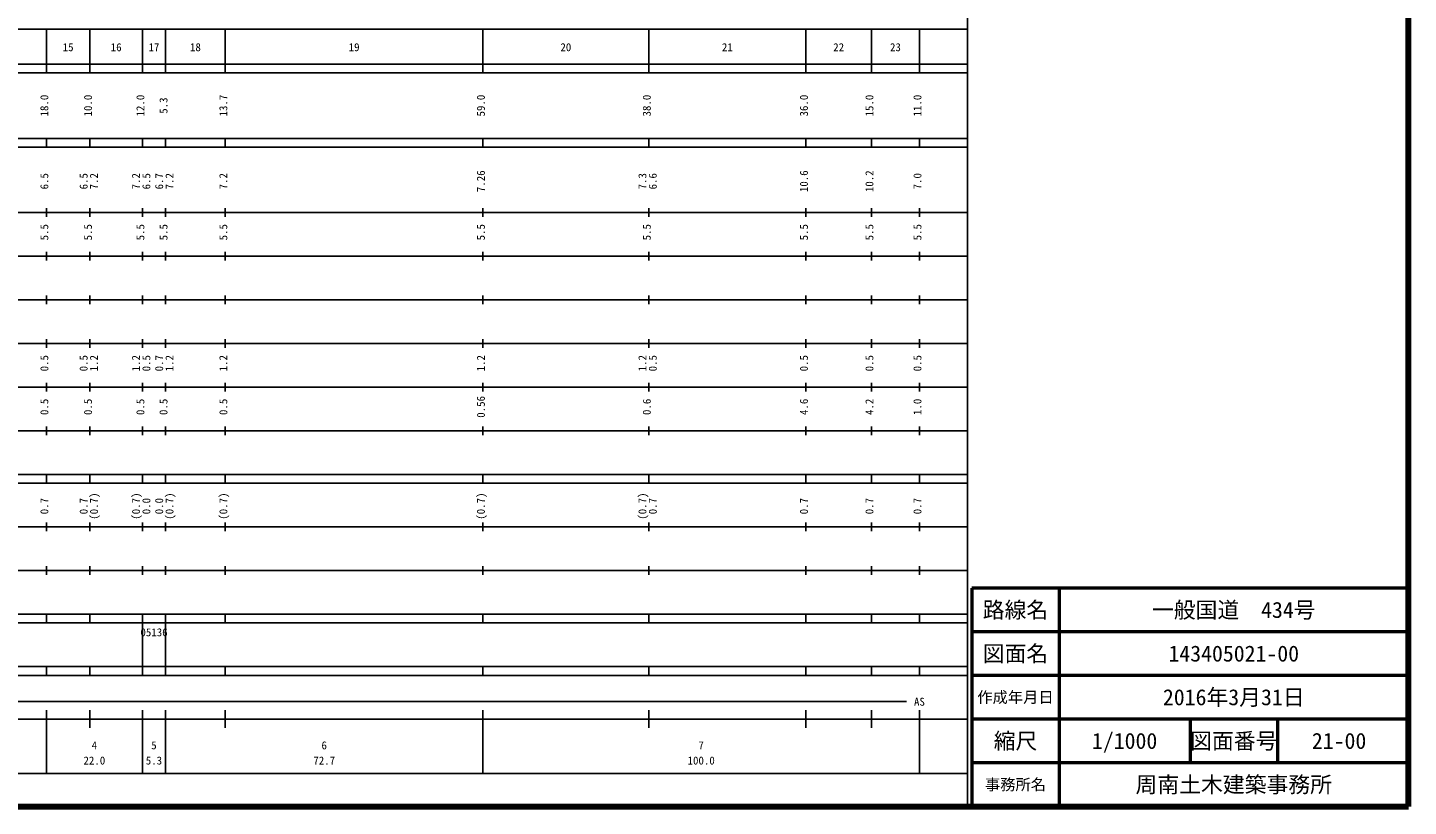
# Model space of a CAD drawing. Units: millimetres on the paper, enlarged 1000 times. Extents: x 40000 to 680000, y 20000 to 380000.
# Drawn here: x 363711 to 680000, y 20000 to 198357 of the extents above; entities that cross this region are included whole.
import ezdxf
from ezdxf.enums import TextEntityAlignment as Align

# ---------------------------------------------------------------- set-up
doc = ezdxf.new("R2010")
doc.units = ezdxf.units.MM
doc.header["$LTSCALE"] = 1000
for name, color, linetype, lineweight in [('M-TTL', 2, 'Continuous', 140), ('M-TTL-BAND', 7, 'Continuous', 25), ('M-TTL-FRAM', 2, 'Continuous', 50), ('M-TTL-LINE', 7, 'Continuous', 50)]:
    doc.layers.add(name, color=color, linetype=linetype, lineweight=lineweight)
doc.layers.add('M-TTL-TXT', color=7, linetype='Continuous')
doc.styles.add('ＭＳ ゴシック', font='')
doc.styles.get('ＭＳ ゴシック').set_extended_font_data('MS Gothic')

msp = doc.modelspace()

# ---------------------------------------------------------------- linework, layer by layer
at = {"layer": 'M-TTL'}
for p, q in [((680000, 20000), (680000, 380000)), ((40000, 20000), (680000, 20000))]:
    msp.add_line(p, q, dxfattribs=at)
at = {"layer": 'M-TTL-BAND'}
for p, q in [((579000, 20000), (579000, 370000)), ((68000, 198000), (579000, 198000)), ((368000, 188000), (368000, 198000)), ((378000, 188000), (378000, 198000)), ((390000, 188000), (390000, 198000)), ((395300, 188000), (395300, 198000)), ((409000, 188000), (409000, 198000)), ((468000, 188000), (468000, 198000)), ((506000, 188000), (506000, 198000)), ((542000, 188000), (542000, 198000)), ((557000, 188000), (557000, 198000)), ((568000, 188000), (568000, 198000)), ((40000, 190000), (579000, 190000)), ((40000, 188000), (579000, 188000)), ((40000, 173000), (579000, 173000)), ((40000, 171000), (579000, 171000)), ((368000, 171000), (368000, 173000)), ((378000, 171000), (378000, 173000)), ((390000, 171000), (390000, 173000)), ((395300, 171000), (395300, 173000)), ((409000, 171000), (409000, 173000)), ((468000, 171000), (468000, 173000)), ((506000, 171000), (506000, 173000)), ((542000, 171000), (542000, 173000)), ((557000, 171000), (557000, 173000)), ((568000, 171000), (568000, 173000)), ((40000, 156000), (579000, 156000)), ((368000, 155000), (368000, 157000)), ((378000, 155000), (378000, 157000)), ((390000, 155000), (390000, 157000)), ((395300, 155000), (395300, 157000)), ((409000, 155000), (409000, 157000)), ((468000, 155000), (468000, 157000)), ((506000, 155000), (506000, 157000)), ((542000, 155000), (542000, 157000)), ((557000, 155000), (557000, 157000)), ((568000, 155000), (568000, 157000)), ((46000, 146000), (579000, 146000)), ((368000, 145000), (368000, 147000)), ((378000, 145000), (378000, 147000)), ((390000, 145000), (390000, 147000)), ((395300, 145000), (395300, 147000)), ((409000, 145000), (409000, 147000)), ((468000, 145000), (468000, 147000)), ((506000, 145000), (506000, 147000)), ((542000, 145000), (542000, 147000)), ((557000, 145000), (557000, 147000)), ((568000, 145000), (568000, 147000)), ((368000, 135000), (368000, 137000)), ((378000, 135000), (378000, 137000)), ((390000, 135000), (390000, 137000)), ((395300, 135000), (395300, 137000)), ((409000, 135000), (409000, 137000)), ((468000, 135000), (468000, 137000)), ((506000, 135000), (506000, 137000)), ((542000, 135000), (542000, 137000)), ((557000, 135000), (557000, 137000)), ((568000, 135000), (568000, 137000)), ((52000, 136000), (579000, 136000)), ((368000, 125000), (368000, 127000)), ((378000, 125000), (378000, 127000)), ((390000, 125000), (390000, 127000)), ((395300, 125000), (395300, 127000)), ((409000, 125000), (409000, 127000)), ((468000, 125000), (468000, 127000)), ((506000, 125000), (506000, 127000)), ((542000, 125000), (542000, 127000)), ((557000, 125000), (557000, 127000)), ((568000, 125000), (568000, 127000)), ((46000, 126000), (579000, 126000)), ((52000, 116000), (579000, 116000)), ((368000, 115000), (368000, 117000)), ((378000, 115000), (378000, 117000)), ((390000, 115000), (390000, 117000)), ((395300, 115000), (395300, 117000)), ((409000, 115000), (409000, 117000)), ((468000, 115000), (468000, 117000)), ((506000, 115000), (506000, 117000)), ((542000, 115000), (542000, 117000)), ((557000, 115000), (557000, 117000)), ((568000, 115000), (568000, 117000)), ((46000, 106000), (579000, 106000)), ((368000, 105000), (368000, 107000)), ((378000, 105000), (378000, 107000)), ((390000, 105000), (390000, 107000)), ((395300, 105000), (395300, 107000)), ((409000, 105000), (409000, 107000)), ((468000, 105000), (468000, 107000)), ((506000, 105000), (506000, 107000)), ((542000, 105000), (542000, 107000)), ((557000, 105000), (557000, 107000)), ((568000, 105000), (568000, 107000)), ((40000, 96000), (579000, 96000)), ((368000, 94000), (368000, 96000)), ((378000, 94000), (378000, 96000)), ((390000, 94000), (390000, 96000)), ((395300, 94000), (395300, 96000)), ((409000, 94000), (409000, 96000)), ((468000, 94000), (468000, 96000)), ((506000, 94000), (506000, 96000)), ((542000, 94000), (542000, 96000)), ((557000, 94000), (557000, 96000)), ((568000, 94000), (568000, 96000)), ((40000, 94000), (579000, 94000)), ((49000, 84000), (579000, 84000)), ((368000, 83000), (368000, 85000)), ((378000, 83000), (378000, 85000)), ((390000, 83000), (390000, 85000)), ((395300, 83000), (395300, 85000)), ((409000, 83000), (409000, 85000)), ((468000, 83000), (468000, 85000)), ((506000, 83000), (506000, 85000)), ((542000, 83000), (542000, 85000)), ((557000, 83000), (557000, 85000)), ((568000, 83000), (568000, 85000)), ((40000, 74000), (579000, 74000)), ((368000, 73000), (368000, 75000)), ((378000, 73000), (378000, 75000)), ((390000, 73000), (390000, 75000)), ((395300, 73000), (395300, 75000)), ((409000, 73000), (409000, 75000)), ((468000, 73000), (468000, 75000)), ((506000, 73000), (506000, 75000)), ((542000, 73000), (542000, 75000)), ((557000, 73000), (557000, 75000)), ((568000, 73000), (568000, 75000)), ((40000, 64000), (579000, 64000)), ((368000, 62000), (368000, 64000)), ((378000, 62000), (378000, 64000)), ((390000, 62000), (390000, 64000)), ((395300, 62000), (395300, 64000)), ((409000, 62000), (409000, 64000)), ((468000, 62000), (468000, 64000)), ((506000, 62000), (506000, 64000)), ((542000, 62000), (542000, 64000)), ((557000, 62000), (557000, 64000)), ((568000, 62000), (568000, 64000)), ((40000, 62000), (579000, 62000)), ((390000, 52000), (390000, 62000)), ((395300, 52000), (395300, 62000)), ((40000, 52000), (579000, 52000)), ((368000, 50000), (368000, 52000)), ((378000, 50000), (378000, 52000)), ((390000, 50000), (390000, 52000)), ((395300, 50000), (395300, 52000)), ((409000, 50000), (409000, 52000)), ((468000, 50000), (468000, 52000)), ((506000, 50000), (506000, 52000)), ((542000, 50000), (542000, 52000)), ((557000, 50000), (557000, 52000)), ((568000, 50000), (568000, 52000)), ((40000, 50000), (579000, 50000)), ((71000, 44000), (565000, 44000)), ((368000, 27500), (368000, 42000)), ((378000, 38000), (378000, 42000)), ((390000, 27500), (390000, 42000)), ((395300, 27500), (395300, 42000)), ((409000, 38000), (409000, 42000)), ((468000, 27500), (468000, 42000)), ((506000, 38000), (506000, 42000)), ((542000, 38000), (542000, 42000)), ((557000, 38000), (557000, 42000)), ((568000, 27500), (568000, 42000)), ((40000, 40000), (579000, 40000)), ((68000, 27500), (579000, 27500))]:
    msp.add_line(p, q, dxfattribs=at)
at = {"layer": 'M-TTL-FRAM'}
for p, q in [((680000, 70000), (580000, 70000)), ((580000, 70000), (580000, 20000))]:
    msp.add_line(p, q, dxfattribs=at)
at = {"layer": 'M-TTL-LINE'}
for p, q in [((600000, 70000), (600000, 20000)), ((680000, 60000), (580000, 60000)), ((680000, 50000), (580000, 50000)), ((680000, 40000), (580000, 40000)), ((630000, 40000), (630000, 30000)), ((650000, 40000), (650000, 30000)), ((680000, 30000), (580000, 30000))]:
    msp.add_line(p, q, dxfattribs=at)

# ---------------------------------------------------------------- texts
at = {"layer": 'M-TTL-BAND', "style": 'ＭＳ ゴシック'}
for s, p in [('15', (373000, 192405)), ('16', (384000, 192405)), ('17', (392650, 192405)), ('18', (402150, 192405)), ('19', (438500, 192405)), ('20', (487000, 192405)), ('21', (524000, 192405)), ('22', (549500, 192405)), ('23', (562500, 192405)), ('AS', (568000, 42500)), ('4', (379000, 32523)), ('5', (392650, 32523)), ('6', (431650, 32523)), ('7', (518000, 32523)), ('22.0', (379000, 29033)), ('5.3', (392650, 29033)), ('72.7', (431650, 29033)), ('100.0', (518000, 29033))]:
    msp.add_text(s, height=1833, dxfattribs=at).set_placement(p, align=Align.BOTTOM_CENTER)
for s, p in [('18.0', (369000, 180500)), ('10.0', (379000, 180500)), ('12.0', (391000, 180500)), ('5.3', (396300, 180500)), ('13.7', (410000, 180500)), ('59.0', (469000, 180500)), ('38.0', (507000, 180500)), ('36.0', (543000, 180500)), ('15.0', (558000, 180500)), ('11.0', (569000, 180500)), ('6.5', (369000, 163174)), ('6.5', (378000, 163174)), ('7.2', (380370, 163174)), ('7.2', (390000, 163174)), ('6.5', (392370, 163174)), ('6.7', (395300, 163174)), ('7.2', (397670, 163174)), ('7.2', (410000, 163174)), ('7.26', (469000, 163174)), ('7.3', (506000, 163174)), ('6.6', (508370, 163174)), ('10.6', (543000, 163174)), ('10.2', (558000, 163174)), ('7.0', (569000, 163174)), ('5.5', (369000, 151500)), ('5.5', (379000, 151500)), ('5.5', (391000, 151500)), ('5.5', (396300, 151500)), ('5.5', (410000, 151500)), ('5.5', (469000, 151500)), ('5.5', (507000, 151500)), ('5.5', (543000, 151500)), ('5.5', (558000, 151500)), ('5.5', (569000, 151500)), ('0.5', (369000, 121500)), ('0.5', (378000, 121500)), ('1.2', (380370, 121500)), ('1.2', (390000, 121500)), ('0.5', (392370, 121500)), ('0.7', (395300, 121500)), ('1.2', (397670, 121500)), ('1.2', (410000, 121500)), ('1.2', (469000, 121500)), ('1.2', (506000, 121500)), ('0.5', (508370, 121500)), ('0.5', (543000, 121500)), ('0.5', (558000, 121500)), ('0.5', (569000, 121500)), ('0.56', (469000, 111500)), ('0.5', (369000, 111500)), ('0.5', (379000, 111500)), ('0.5', (391000, 111500)), ('0.5', (396300, 111500)), ('0.5', (410000, 111500)), ('0.6', (507000, 111500)), ('4.6', (543000, 111500)), ('4.2', (558000, 111500)), ('1.0', (569000, 111500)), ('0.7', (369000, 88764)), ('0.7', (378000, 88764)), ('(0.7)', (380370, 88764)), ('(0.7)', (390000, 88764)), ('0.0', (392370, 88764)), ('0.0', (395300, 88764)), ('(0.7)', (397670, 88764)), ('(0.7)', (410000, 88764)), ('(0.7)', (469000, 88764)), ('(0.7)', (506000, 88764)), ('0.7', (508370, 88764)), ('0.7', (543000, 88764)), ('0.7', (558000, 88764)), ('0.7', (569000, 88764))]:
    msp.add_text(s, height=1833, rotation=90, dxfattribs=at).set_placement(p, align=Align.BOTTOM_CENTER)
msp.add_text('05136', height=1833, dxfattribs=at).set_placement((389553, 58405), align=Align.BOTTOM_LEFT)
at = {"layer": 'M-TTL-TXT', "style": 'ＭＳ ゴシック'}
for s, height, p in [('路線名', 3666, (590000, 65000)), ('路線名', 3666, (590000, 65000)), ('一般国道\u3000434号', 3666, (640000, 65000)), ('図面名', 3666, (590000, 55000)), ('図面名', 3666, (590000, 55000)), ('143405021-00', 3666, (640000, 55000)), ('作成年月日', 2566, (590000, 45000)), ('作成年月日', 2566, (590000, 45000)), ('2016年3月31日', 3666, (640000, 45000)), ('縮尺', 3666, (590000, 35000)), ('縮尺', 3666, (590000, 35000)), ('1/1000', 3666, (615000, 35000)), ('図面番号', 3666, (640000, 35000)), ('図面番号', 3666, (640000, 35000)), ('21-00', 3666, (664125, 35000)), ('事務所名', 2566, (590000, 25000)), ('事務所名', 2566, (590000, 25000)), ('周南土木建築事務所', 3666, (640000, 25000))]:
    msp.add_text(s, height=height, dxfattribs=at).set_placement(p, align=Align.MIDDLE_CENTER)

doc.saveas('drawing.dxf')
